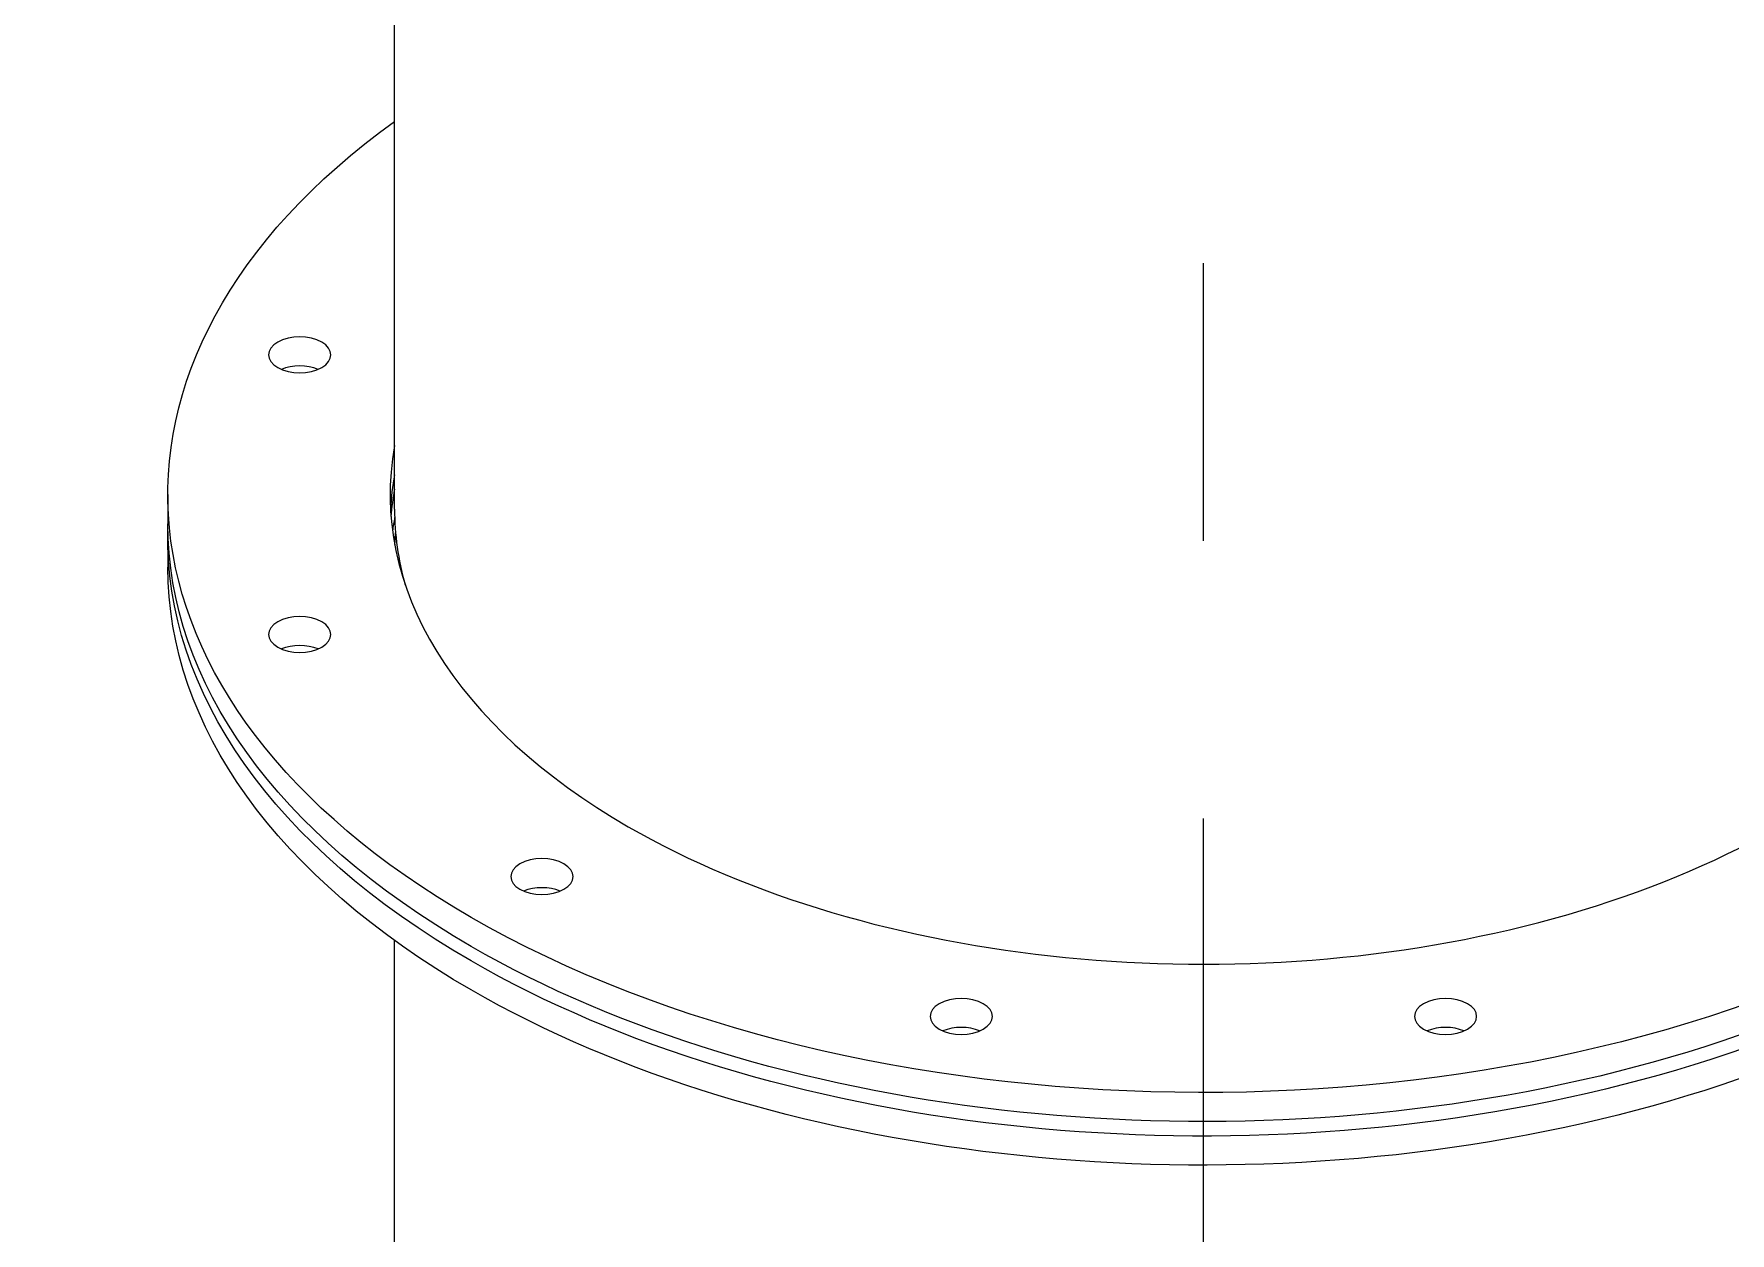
# Model space of a CAD drawing. Header units: inches. Extents: x -350577 to -266477, y -437959 to -377535.
# Drawn here: x -277839.3 to -277457.7, y -420309.1 to -420039.3 of the extents above; entities that cross this region are included whole.
import ezdxf

# ---------------------------------------------------------------- set-up
doc = ezdxf.new("R2010")
doc.units = ezdxf.units.IN
doc.header["$MEASUREMENT"] = 0
doc.linetypes.add('CENTER', pattern=[2, 1.25, -0.25, 0.25, -0.25])
doc.layers.add('CENTER       (itatec)', color=4, linetype='CENTER', lineweight=9)
doc.layers.add('ORGINAL (itatec)', color=3, linetype='Continuous', lineweight=9)

msp = doc.modelspace()

# ---------------------------------------------------------------- linework, layer by layer
at = {"layer": 'CENTER       (itatec)', "ltscale": 250}
msp.add_lwpolyline([(-277576.21, -420528.38), (-277576.21, -419631.77, 0.241863), (-277773.16, -419248.43), (-280768.57, -416546.19, -0.080744), (-280903.21, -416378.2), (-283209.52, -412731.43)], format="xyb", dxfattribs=at)
at = {"layer": 'ORGINAL (itatec)', "extrusion": (-5.55112e-17, 0.816497, 0.57735)}
for p, q in [((-277758.21, -420146.26), (-277758.21, -419631.77)), ((-277809.21, -420142.99), (-277809.21, -420149.52)), ((-277809.21, -420152.79), (-277809.21, -420159.32)), ((-277758.21, -420388.36), (-277758.21, -420243.31))]:
    msp.add_line(p, q, dxfattribs=at)
at = {"layer": 'ORGINAL (itatec)', "extrusion": (6.16298e-33, -5.55112e-17, -1)}
for centre, major_axis, start_param, end_param in [((-277576.21, -420142.99), (-233, 0), -0.785398, 0.674341), ((-277779.54, -420174.44), (-7, 0), -3.926991, 2.356194), ((-277630.69, -420260.38), (-7, 0), -3.926991, 2.356194)]:
    msp.add_ellipse(centre, major_axis=major_axis, ratio=0.57735, start_param=start_param, end_param=end_param, dxfattribs=at)
at = {"layer": 'ORGINAL (itatec)', "extrusion": (1.76065e-17, 1.11022e-16, -1)}
msp.add_ellipse((-277576.21, -420142.99), major_axis=(233, 0), ratio=0.57735, start_param=-0.67435, end_param=2.356194, dxfattribs=at)
at = {"layer": 'ORGINAL (itatec)', "extrusion": (-1.84889e-32, 1.66533e-16, -1)}
for centre in [(-277779.54, -420111.53), (-277725.05, -420228.93), (-277521.73, -420260.38)]:
    msp.add_ellipse(centre, major_axis=(-7, 0), ratio=0.57735, start_param=-3.926991, end_param=2.356194, dxfattribs=at)
at = {"layer": 'ORGINAL (itatec)'}
for centre, major_axis, start_param, end_param in [((-277779.54, -420118.07), (-7, 0), -2.200636, -0.940957), ((-277576.21, -420142.99), (-183, 0), -0.104558, 0.785398), ((-277576.21, -420142.99), (183, 0), -2.356194, 0.104621), ((-277576.21, -420149.52), (-183, 0), -0.104558, -0.030917), ((-277576.21, -420152.79), (-183, 0), -0.104558, -0.046384), ((-277576.21, -420146.26), (-182, 0), 0, 0.162348), ((-277576.21, -420159.32), (-183, 0), -0.10607, -0.077357), ((-277576.21, -420156.05), (-182, 0), -0.046605, -0.017849), ((-277779.54, -420180.98), (-7, 0), -2.200636, -0.940957), ((-277725.05, -420235.46), (-7, 0), -2.200636, -0.940957), ((-277630.69, -420266.91), (-7, 0), -2.200636, -0.940957), ((-277521.73, -420266.91), (-7, 0), -2.200636, -0.940957)]:
    msp.add_ellipse(centre, major_axis=major_axis, ratio=0.57735, start_param=start_param, end_param=end_param, dxfattribs=at)
at = {"layer": 'ORGINAL (itatec)', "extrusion": (5.28196e-17, -1.11022e-16, -1)}
msp.add_ellipse((-277576.21, -420149.52), major_axis=(-233, 0), ratio=0.57735, start_param=-0.785398, end_param=0, dxfattribs=at)
at = {"layer": 'ORGINAL (itatec)', "extrusion": (5.30493e-17, -5.55112e-17, -1)}
msp.add_ellipse((-277576.21, -420149.52), major_axis=(233, 0), ratio=0.57735, start_param=0, end_param=2.356194, dxfattribs=at)
at = {"layer": 'ORGINAL (itatec)', "extrusion": (8.38107e-17, -1.66533e-16, -1)}
msp.add_ellipse((-277576.21, -420152.79), major_axis=(-233, 0), ratio=0.57735, start_param=-0.785398, end_param=0.012139, dxfattribs=at)
at = {"layer": 'ORGINAL (itatec)', "extrusion": (-2.82526e-17, -5.55112e-17, -1)}
msp.add_ellipse((-277576.21, -420152.79), major_axis=(233, 0), ratio=0.57735, start_param=-0.012139, end_param=2.356194, dxfattribs=at)
at = {"layer": 'ORGINAL (itatec)', "extrusion": (-2.72116e-17, 5.55112e-17, -1)}
msp.add_ellipse((-277576.21, -420159.32), major_axis=(-233, 0), ratio=0.57735, start_param=-0.785398, end_param=0, dxfattribs=at)
at = {"layer": 'ORGINAL (itatec)', "extrusion": (-6.12334e-17, 2.68172e-28, -1)}
msp.add_ellipse((-277576.21, -420159.32), major_axis=(233, 0), ratio=0.57735, start_param=0, end_param=2.356194, dxfattribs=at)

doc.saveas('drawing.dxf')
